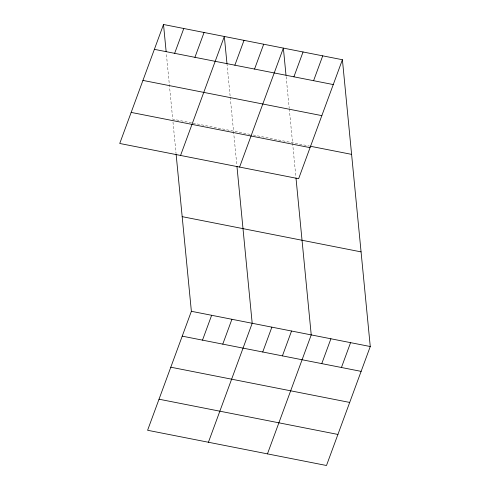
<?xml version="1.0" encoding="UTF-8"?>
<svg xmlns="http://www.w3.org/2000/svg" width="490" height="490" viewBox="0 0 490 490"><rect width="100%" height="100%" fill="white"/><g stroke="black" fill="none" stroke-linecap="round" stroke-linejoin="round"><path stroke-width="0.37" stroke-dasharray="2.45 1.84" d="M191.474 122.843L172.701 119.144L166.282 53.042M192.98 123.137L251.75 134.707M253.208 134.995L309.325 146.044M286.142 76.648L289.204 108.192M289.278 108.945L295.911 177.202M226.962 63.516L230.171 96.567M230.245 97.32L236.872 165.577M172.988 122.077L176.051 153.603"/><path stroke-width="0.73" d="M163.513 24.5L119.738 143.472L298.631 178.703L342.406 59.725L163.513 24.5L166.135 51.542M174.642 53.337L183.787 28.494M194.922 57.33L204.061 32.487M180.559 155.453L224.334 36.474L226.962 63.516M234.869 65.195L244.014 40.352M254.549 69.072L263.694 44.229M239.598 167.078L283.367 48.1L285.995 75.142M176.124 154.338L191.37 311.297L147.594 430.275L326.487 465.5L370.262 346.528L342.406 59.725M293.908 76.82L303.047 51.977M202.505 340.134L211.643 315.291M313.588 80.697L322.726 55.854M222.779 344.127L231.917 319.284M208.422 442.25L252.191 323.277L236.946 166.312M262.732 351.998L271.87 327.155M282.411 355.869L291.55 331.026M267.454 453.875L311.23 334.903L295.985 177.937M321.765 363.623L330.909 338.774M341.444 367.494L350.583 342.651M154.368 49.343L333.267 84.568M142.939 80.409L321.838 115.634M310.054 146.192L351.599 154.368M131.167 112.412L310.06 147.637M182.176 216.654L361.069 251.885M191.37 311.297L370.262 346.528M182.225 336.146L361.124 371.371M170.802 367.206L349.695 402.431M159.023 399.209L337.916 434.44"/></g></svg>
